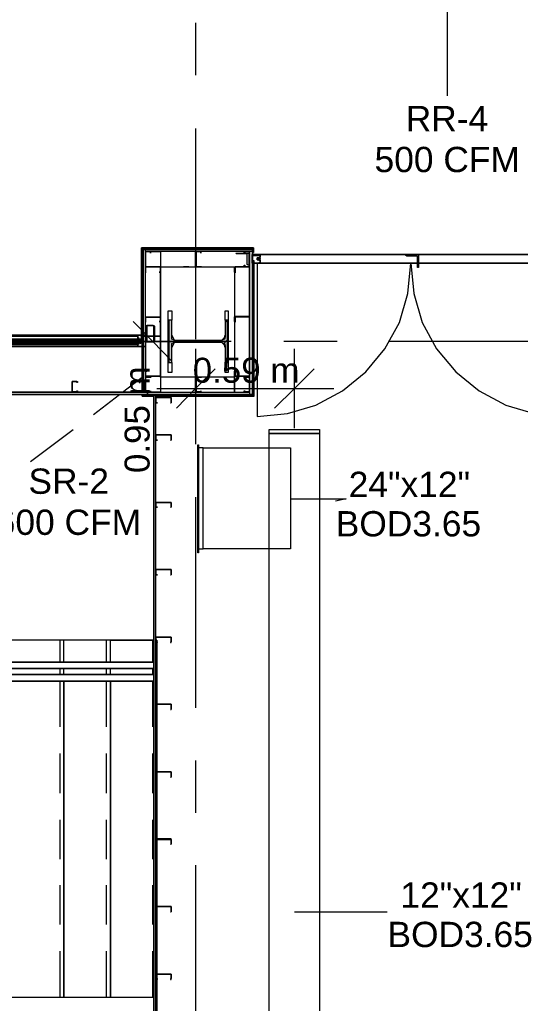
# Model space of a CAD drawing. Header units: metres. Extents: x 39 to 278, y -7 to 151.
# Drawn here: x 84.99 to 88.01, y 30.53 to 36.46 of the extents above; entities that cross this region are included whole.
import ezdxf

# ---------------------------------------------------------------- set-up
doc = ezdxf.new("R2010")
doc.units = ezdxf.units.M
doc.layers.add('HVAC - Ductos', color=5, linetype='Continuous', lineweight=50)
doc.layers.add('PDF_Geometry', color=7, linetype='Continuous', true_color=0xaaaaaa)
doc.layers.add('PDF_Solid Fills', color=7, linetype='Continuous', true_color=0xffffff)
doc.layers.add('PDF_Text', color=7, linetype='Continuous')
doc.styles.add('PDF Helvetica', font='')
doc.styles.get('PDF Helvetica').set_extended_font_data('Helvetica')

msp = doc.modelspace()

# ---------------------------------------------------------------- hatches: boundary and pattern name
at = {"layer": 'PDF_Solid Fills', "lineweight": 0, "transparency": 33554559}
msp.add_hatch(color=256, dxfattribs=at).paths.add_polyline_path([(85.8929, 34.3879), (85.9112, 34.3879), (85.9112, 34.5071), (85.9203, 34.5116), (86.2183, 34.5116), (86.2275, 34.5071), (86.2321, 34.5025), (86.2321, 34.3879), (86.2458, 34.3879), (86.2458, 34.6446), (86.2321, 34.6446), (86.2275, 34.5346), (86.2091, 34.5254), (85.9295, 34.5208), (85.9295, 34.5254), (85.9203, 34.53), (85.9112, 34.53), (85.9112, 34.6446), (85.8929, 34.6446)])
h = msp.add_hatch(color=256, dxfattribs=at)
h.paths.add_polyline_path([(86.3787, 34.6629), (86.3787, 34.6675), (86.3375, 34.6675)])
h.paths.add_polyline_path([(86.2916, 34.6629), (86.2871, 34.6629), (86.2871, 34.6354), (86.2871, 34.6354)])

# ---------------------------------------------------------------- linework, layer by layer
at = {"layer": 'HVAC - Ductos', "lineweight": 0}
for points in [[(87.5704, 36.5604), (87.5704, 35.9966)], [(85.6775, 34.6354), (85.7966, 34.5162), (85.9112, 34.3971)], [(85.5583, 34.5162), (85.7966, 34.5162), (86.0304, 34.5162)], [(86.0533, 34.4704), (86.0533, 34.2321), (86.0533, 33.9937)], [(86.6491, 33.9937), (86.6491, 34.2321), (86.6491, 34.4704)], [(86.1725, 34.3512), (86.0533, 34.2321), (85.9387, 34.1129)], [(86.7683, 34.3512), (86.6491, 34.2321), (86.53, 34.1129)], [(85.8195, 34.2321), (86.8875, 34.2321)], [(86.0716, 33.242), (86.0716, 33.265), (86.0991, 33.265), (86.0991, 33.8746), (86.0716, 33.8746), (86.0716, 33.8929), (86.0716, 33.242), (86.0671, 33.242), (86.0671, 33.8929), (86.0716, 33.8929)], [(86.0671, 33.8654), (86.0671, 33.2741)], [(86.6262, 33.5675), (86.9608, 33.5675), (86.8967, 33.5537)], [(86.6491, 31.0787), (87.2083, 31.0787)]]:
    msp.add_lwpolyline(points, dxfattribs=at)
for points in [[(86.8004, 33.9616), (86.4979, 33.9616), (86.4979, 33.9846), (86.8004, 33.9846)], [(86.4979, 27.1461), (86.4979, 33.9616), (86.8004, 33.9616), (86.8004, 27.1461)], [(86.0991, 33.8746), (86.6262, 33.8746), (86.6262, 33.265), (86.0991, 33.265)]]:
    msp.add_lwpolyline(points, close=True, dxfattribs=at)
at = {"layer": 'PDF_Geometry', "lineweight": 0}
for points in [[(86.0533, 36.4366), (86.0533, 36.1204)], [(86.0533, 35.7996), (86.0533, 34.53)], [(74.7644, 34.2092), (74.3427, 34.2092), (74.0677, 34.2092), (73.6644, 34.2092), (73.6644, 34.1954), (74.7828, 34.1954), (74.7828, 34.2092), (74.769, 34.2092), (85.7645, 34.2092), (74.769, 34.2092), (74.7828, 34.2092), (74.7828, 34.3008), (74.7828, 35.0525), (74.769, 35.0525), (74.7828, 35.0525), (74.7828, 35.0662), (73.6644, 35.0662)], [(85.7829, 35.0479), (85.7829, 35.0479)], [(86.0579, 35.0571), (86.0579, 35.0571)], [(86.0854, 35.0479), (86.0854, 35.0479)], [(86.3787, 35.0571), (86.3787, 35.0571)], [(86.3787, 35.0571), (86.3787, 35.0571)], [(86.3971, 35.0708), (86.3971, 35.0708)], [(86.3971, 34.1954), (86.3971, 35.0708), (86.3971, 34.1954)], [(88.2258, 35.0388), (86.4429, 35.0388), (88.2258, 35.0388)], [(86.4429, 34.9883), (87.3917, 34.9883), (86.4429, 34.9883), (86.4429, 35.0388)], [(86.4062, 34.1862), (86.4062, 34.9883), (86.4062, 35.002)], [(86.4062, 34.1862), (86.4062, 34.9883), (86.4062, 35.002)], [(86.4062, 34.1862), (86.4062, 34.9883), (86.4062, 35.002)], [(86.4062, 34.1862), (86.4062, 34.9883), (86.4062, 35.002)], [(86.4429, 35.0066), (86.4246, 35.0066), (86.4246, 35.0204), (86.4429, 35.0204)], [(86.4246, 34.9883), (86.4246, 34.0624), (86.6079, 34.0808), (86.7775, 34.1312), (86.9379, 34.2183), (87.08, 34.3329), (87.1945, 34.4704), (87.2817, 34.6308), (87.3321, 34.805), (87.3504, 34.9883), (87.3687, 34.805), (87.4191, 34.6308), (87.5062, 34.4704), (87.6208, 34.3329), (87.7629, 34.2183), (87.9233, 34.1312), (88.0929, 34.0808), (88.2763, 34.0624), (88.2763, 34.9883)], [(88.2258, 34.9883), (87.3962, 34.9883), (88.2258, 34.9883)], [(85.7554, 34.9333), (85.7554, 34.9333)], [(85.7829, 34.97), (85.7829, 34.97)], [(85.8333, 34.9333), (85.8333, 34.9333)], [(86.0121, 34.9654), (85.98, 34.9654)], [(86.0854, 34.9654), (86.0579, 34.9654)], [(86.0579, 34.9654), (86.0579, 34.9654)], [(86.0854, 34.97), (86.0854, 34.97)], [(86.2916, 34.9654), (86.2916, 34.9654)], [(86.2962, 34.9333), (86.2962, 34.9333)], [(86.3741, 34.9333), (86.3741, 34.9333)], [(86.3787, 34.9654), (86.3787, 34.9654)], [(86.3787, 34.9654), (86.3787, 34.9654)], [(86.3787, 34.9654), (86.3787, 34.9654)], [(86.3787, 34.9654), (86.3787, 34.9654)], [(85.9112, 34.3879), (85.9112, 34.3283), (85.8883, 34.3283), (85.8883, 34.6996), (85.9112, 34.6996), (85.9112, 34.6446)], [(86.2321, 34.6446), (86.2321, 34.6996), (86.2504, 34.6996), (86.2504, 34.3283), (86.2321, 34.3283), (86.2321, 34.3879)], [(85.7554, 34.6354), (85.7554, 34.6354)], [(85.8333, 34.6354), (85.8333, 34.6354)], [(85.8425, 34.6629), (85.8425, 34.6629)], [(85.8425, 34.6629), (85.8425, 34.6629)], [(86.2321, 34.6308), (86.2458, 34.6446)], [(86.2916, 34.6629), (86.2916, 34.6629)], [(86.2962, 34.6354), (86.2962, 34.6354)], [(86.3741, 34.6354), (86.3741, 34.6354)], [(86.3787, 34.6629), (86.3787, 34.6629)], [(74.8286, 34.5483), (76.0157, 34.5483), (77.2257, 34.5483), (78.4403, 34.5483), (79.6549, 34.5483), (80.8649, 34.5483), (82.0795, 34.5483), (83.2941, 34.5483), (84.5042, 34.5483), (85.705, 34.5483)], [(84.5042, 34.5529), (85.705, 34.5529)], [(85.705, 34.5529), (84.5042, 34.5529)], [(84.5042, 34.5254), (85.705, 34.5254)], [(84.5042, 34.5254), (85.705, 34.5254)], [(86.2687, 34.5162), (84.9991, 34.5162)], [(85.705, 34.5529), (85.705, 34.5529)], [(85.9112, 34.5529), (85.9158, 34.5392), (85.9249, 34.5254), (85.9433, 34.5208), (86.1999, 34.5208), (86.2137, 34.5254), (86.2275, 34.5392), (86.2321, 34.5529)], [(86.2321, 34.4796), (86.2275, 34.4933), (86.2137, 34.5071), (86.1999, 34.5116), (85.9433, 34.5116), (85.9249, 34.5071), (85.9158, 34.4933), (85.9112, 34.4796)], [(86.1129, 34.5116), (86.1221, 34.5208)], [(86.2229, 34.5025), (86.2458, 34.5254)], [(86.9058, 34.5162), (86.585, 34.5162)], [(88.4917, 34.5162), (87.2221, 34.5162)], [(74.8286, 34.5025), (76.0157, 34.5025), (77.2257, 34.5025), (78.4403, 34.5025), (79.6549, 34.5025), (80.8649, 34.5025), (82.0795, 34.5025), (83.2941, 34.5025), (84.5042, 34.5025), (85.705, 34.5025)], [(84.5042, 34.4842), (85.705, 34.4842)], [(85.705, 34.4842), (84.5042, 34.4842)], [(85.705, 34.4842), (85.705, 34.4842)], [(85.76, 34.3374), (85.76, 34.3374)], [(85.8379, 34.3374), (85.8379, 34.3374)], [(86.2962, 34.3374), (86.2962, 34.3374)], [(86.3741, 34.3374), (86.3741, 34.3374)], [(85.3108, 34.2733), (85.3108, 34.2733)], [(85.3108, 34.2733), (85.3108, 34.2733)], [(85.6133, 34.2092), (85.7325, 34.3008)], [(85.7829, 34.2962), (85.7829, 34.2962)], [(85.8425, 34.3054), (85.8425, 34.3054)], [(85.8425, 34.3054), (85.8425, 34.3054)], [(86.0579, 34.3008), (86.0579, 34.3008)], [(86.0854, 34.2962), (86.0854, 34.2962)], [(86.2916, 34.3054), (86.2916, 34.3054)], [(86.3787, 34.3054), (86.3787, 34.3054)], [(86.3787, 34.3054), (86.3787, 34.3054)], [(86.3787, 34.3008), (86.3787, 34.3008)], [(86.3787, 34.3008), (86.3787, 34.3008)], [(85.3108, 34.2137), (85.3108, 34.2137)], [(85.7829, 34.2183), (85.7829, 34.2183)], [(86.0533, 34.2137), (86.0533, 33.8974)], [(86.0579, 34.2137), (86.0579, 34.2137)], [(86.0854, 34.2183), (86.0854, 34.2183)], [(86.3787, 34.2137), (86.3787, 34.2137)], [(85.4391, 34.0762), (85.595, 34.1954)], [(85.7645, 34.1954), (86.3971, 34.1954), (85.7645, 34.1954)], [(85.8012, 25.6382), (85.8012, 34.1908)], [(85.8149, 34.1862), (86.4062, 34.1862)], [(85.8149, 34.1862), (86.4062, 34.1862)], [(86.4062, 34.1862), (86.4016, 34.1862), (86.3971, 34.1908), (86.3971, 34.1954)], [(86.3971, 34.1954), (86.3971, 34.1954)], [(86.4062, 34.1862), (86.4016, 34.1862), (86.3971, 34.1908), (86.3971, 34.1954)], [(85.0587, 33.792), (85.3154, 33.9846)], [(86.0533, 33.5767), (86.0533, 32.3071)], [(85.5399, 32.5821), (85.5399, 32.715), (85.8012, 32.715), (85.5399, 32.715), (85.2604, 32.715), (84.9808, 32.715), (84.7012, 32.715), (84.4216, 32.715), (84.142, 32.715), (83.8624, 32.715), (83.5828, 32.715), (83.3033, 32.715), (83.0237, 32.715), (82.7441, 32.715), (82.4691, 32.715), (82.1895, 32.715), (81.91, 32.715), (81.6304, 32.715), (78.2203, 32.715), (78.2203, 27.1141), (81.9649, 27.1141), (82.2445, 27.1141), (82.5241, 27.1141), (82.5241, 27.247)], [(85.5399, 32.715), (85.2604, 32.715), (84.9808, 32.715), (84.7012, 32.715), (84.4216, 32.715), (84.142, 32.715), (83.8624, 32.715), (83.5828, 32.715), (83.3033, 32.715), (83.0237, 32.715), (82.7441, 32.715), (82.4691, 32.715), (82.1895, 32.715), (81.91, 32.715), (81.6304, 32.715)], [(85.2375, 32.5821), (85.2375, 32.715)], [(85.2604, 32.5821), (85.2604, 32.715)], [(85.517, 32.5821), (85.517, 32.715)], [(85.7966, 32.5821), (85.7966, 32.715)], [(81.6304, 32.5821), (85.8012, 32.5821), (81.6212, 32.5821), (78.3532, 32.5821), (78.3532, 27.247), (81.6945, 27.247), (81.9787, 27.247), (82.0062, 27.247)], [(82.0062, 27.2883), (81.9787, 27.2883), (81.6945, 27.2883), (78.3898, 27.2883), (78.3898, 32.5454), (81.6212, 32.5454), (85.8012, 32.5454), (81.6304, 32.5454)], [(82.2537, 27.3249), (81.9787, 27.3249), (81.6945, 27.3249), (78.4266, 27.3249), (78.4266, 32.5087), (81.6212, 32.5087), (85.8012, 32.5087), (81.6304, 32.5087), (78.4266, 32.5087), (78.4266, 27.3249), (81.6854, 27.3249), (84.1054, 27.3249), (84.1054, 27.3157), (84.307, 27.3157), (84.11, 27.3157), (83.6928, 28.2095), (83.5096, 28.2553), (83.78, 28.3791), (83.592, 28.4249), (83.0833, 29.5157), (83.0833, 29.3829)], [(85.2375, 32.5087), (85.2375, 32.5454)], [(85.2604, 32.5133), (85.2604, 32.5087), (85.2604, 32.5454)], [(85.517, 32.5087), (85.517, 32.5454)], [(85.5399, 32.5133), (85.5399, 32.5087), (85.5399, 32.5454)], [(85.7966, 32.5087), (85.7966, 32.5454)], [(82.2537, 27.3615), (81.9787, 27.3615), (81.6945, 27.3615), (78.4678, 27.3615), (78.4678, 32.4675), (81.6212, 32.4675), (85.8012, 32.4675), (81.6304, 32.4675), (78.4678, 32.4675), (78.4678, 27.3615), (81.6854, 27.3615), (84.087, 27.3615), (83.6928, 28.2049), (83.5096, 28.2461), (83.78, 28.3745), (83.592, 28.4203), (83.1795, 29.3049)], [(85.2375, 32.1925), (85.2375, 32.4675)], [(85.2604, 30.5608), (85.2604, 32.4675)], [(85.517, 32.1925), (85.517, 32.4675)], [(85.5399, 30.5608), (85.5399, 32.4675)], [(85.7966, 32.1925), (85.7966, 32.4675)], [(85.2375, 31.7937), (85.2375, 32.0321)], [(85.517, 31.7937), (85.517, 32.0321)], [(85.7966, 31.7937), (85.7966, 32.0321)], [(86.0533, 31.9908), (86.0533, 31.6745)], [(85.2375, 31.3949), (85.2375, 31.6333)], [(85.517, 31.3949), (85.517, 31.6333)], [(85.7966, 31.3949), (85.7966, 31.6333)], [(86.0533, 31.3583), (86.0533, 30.0841)], [(85.2375, 31.0008), (85.2375, 31.2391)], [(85.517, 31.0008), (85.517, 31.2391)], [(85.7966, 31.0008), (85.7966, 31.2391)], [(85.2375, 30.5608), (85.2375, 30.8404)], [(85.517, 30.5608), (85.517, 30.8404)], [(85.7966, 30.5608), (85.7966, 30.8404)], [(85.8012, 30.5608), (81.6212, 30.5608)], [(85.8012, 30.5608), (81.6304, 30.5608)]]:
    msp.add_lwpolyline(points, dxfattribs=at)
for points in [[(86.4016, 35.0525), (86.3971, 35.0525), (86.3971, 35.0754), (85.7325, 35.0754), (85.7279, 35.08), (86.4016, 35.08), (85.7279, 35.08), (85.7325, 35.0754), (85.7325, 34.5529), (85.7279, 34.5529), (85.7279, 35.08), (85.7279, 34.5529), (85.7325, 34.5529), (85.7325, 35.0754), (85.7371, 35.0754), (85.7371, 34.5483), (85.7508, 34.5483), (85.7508, 35.0708), (86.3971, 35.0708), (86.3971, 35.0571), (85.7508, 35.0571), (85.7508, 35.0708), (85.7371, 35.0708), (85.7371, 34.5483), (85.7371, 34.2733), (85.7371, 34.2137), (85.7371, 34.2733), (85.7371, 34.5483), (85.7508, 34.5483), (85.7554, 34.5483), (85.7508, 34.5483), (85.7508, 35.0571), (85.8425, 35.0571), (85.8425, 34.9654), (86.2871, 34.9654), (86.2871, 34.3008), (86.2871, 34.2092), (86.2871, 34.3008), (85.8425, 34.3008), (85.8425, 34.2092), (85.7508, 34.2092), (85.7508, 34.5483), (85.7508, 34.2092), (86.3787, 34.2092), (86.3787, 34.1954), (85.7645, 34.1954), (86.3971, 34.1954), (86.3971, 34.1908), (86.4016, 34.1862), (86.4062, 34.1862), (85.8149, 34.1862), (86.4062, 34.1862), (86.4016, 34.1862), (86.3971, 34.1908), (86.3971, 34.1954), (86.3971, 34.9654), (86.3971, 35.0754), (85.7325, 35.0754), (85.7325, 34.5483), (85.7325, 34.2733), (85.7325, 34.2137), (85.7325, 34.2733), (85.7325, 34.5483), (85.7371, 34.5483), (85.7325, 34.5483), (85.7325, 35.0754), (85.8425, 35.0754), (86.3971, 35.0754), (86.3971, 35.0525), (86.4016, 35.0525), (86.4016, 35.08)], [(86.3971, 35.0708), (86.3971, 35.0754), (85.7371, 35.0754), (85.7371, 35.0708)], [(85.7554, 34.9654), (85.7508, 34.9654), (85.7508, 35.0571), (85.7554, 35.0571), (85.7829, 35.0571), (85.7829, 35.0479), (85.7829, 35.0571), (85.7554, 35.0571), (85.7508, 35.0571), (85.7508, 34.9654), (85.7554, 34.9654), (85.7829, 34.9654)], [(86.3787, 34.9654), (86.3787, 35.0571), (85.8425, 35.0571), (85.8425, 34.9654), (85.8425, 34.5483), (85.8425, 34.3008), (85.8425, 34.5483), (85.8058, 34.5483), (85.8425, 34.5483), (85.8425, 34.9654), (86.2871, 34.9654), (86.2871, 34.3008), (85.8425, 34.3008), (85.8425, 34.2092), (86.2871, 34.2092), (86.3787, 34.2092)], [(86.0579, 34.9654), (86.0533, 34.9654), (86.0533, 35.0571), (86.0579, 35.0571), (86.0854, 35.0571), (86.0854, 35.0479), (86.0854, 35.0571), (86.0579, 35.0571), (86.0579, 34.9654), (86.0854, 34.9654)], [(86.3741, 34.9746), (86.3695, 34.9746), (86.3649, 34.9792), (86.3649, 35.0433), (86.3054, 35.0433), (86.3008, 35.0433), (86.2962, 35.0479), (86.3741, 35.0479)], [(86.3787, 35.0571), (86.3787, 34.9654), (86.3466, 34.9654), (86.3466, 34.9746), (86.3512, 34.9746), (86.3512, 34.9654), (86.3787, 34.9654), (86.3787, 35.0571), (86.3512, 35.0571), (86.3512, 35.0525), (86.3466, 35.0525), (86.3466, 35.0571)], [(86.3787, 34.1954), (86.3971, 34.1954), (86.3971, 35.0571), (86.3787, 35.0571)], [(86.4429, 35.0388), (86.3925, 35.0388), (86.3925, 35.0112), (86.3971, 35.0112), (86.3971, 35.0342), (86.4016, 35.0342), (86.4383, 35.0342), (86.4429, 35.0342), (86.4383, 35.0342), (86.4429, 35.0342), (86.4429, 35.025), (86.4383, 35.025), (86.4383, 35.0204), (86.4246, 35.0204), (86.4246, 35.0158), (86.4246, 35.0066), (86.4383, 35.0066), (86.4383, 35.002), (86.4429, 35.002), (86.4429, 34.9975), (86.4429, 34.9929), (86.4429, 34.9883), (86.4383, 34.9883), (86.4383, 34.9929), (86.4429, 34.9929), (86.4383, 34.9929), (86.4383, 34.9883), (86.3971, 34.9883), (86.3971, 34.9929), (86.3971, 35.0112), (86.3925, 35.0112), (86.3925, 34.9883), (86.4429, 34.9883), (86.4429, 35.0066), (86.4429, 35.002), (86.4383, 35.002), (86.4383, 35.0066), (86.4292, 35.0066), (86.4246, 35.0066), (86.4246, 35.0158), (86.4292, 35.0158), (86.4383, 35.0158), (86.4383, 35.0204), (86.4429, 35.0204), (86.4429, 35.0158)], [(87.3962, 34.9608), (87.3917, 34.9608), (87.3917, 34.9654), (87.3917, 35.0296), (87.3275, 35.0296), (87.3229, 35.0342), (87.3183, 35.0388), (87.3962, 35.0388)], [(86.4016, 35.002), (86.4062, 35.002), (86.4016, 35.002), (86.3971, 35.002), (86.3971, 34.9883), (86.3971, 34.1908), (85.8149, 34.1908), (86.3971, 34.1908), (86.3971, 34.9883), (86.3971, 35.002), (86.3971, 34.9883), (86.3971, 34.1954), (86.3971, 34.9883), (86.3971, 35.002), (86.4016, 35.002), (86.4062, 35.002)], [(86.3971, 35.002), (86.3971, 34.9883), (86.3971, 34.1954), (86.3971, 34.9883)], [(86.3971, 35.002), (86.3971, 34.9883), (86.3971, 34.1954), (86.3971, 34.9883)], [(85.7508, 34.9608), (85.7508, 34.9654), (85.7554, 34.9654), (85.8425, 34.9654), (85.8425, 34.9608), (85.8425, 34.9333), (85.8333, 34.9333), (85.8425, 34.9333), (85.8425, 34.9608), (85.8425, 34.9654), (85.7554, 34.9654), (85.7508, 34.9654), (85.7508, 34.9608), (85.7508, 34.9333)], [(85.7554, 34.9333), (85.7508, 34.9333)], [(85.7829, 34.97), (85.7829, 34.9654)], [(86.0854, 34.97), (86.0854, 34.9654)], [(86.2871, 34.9654), (86.2916, 34.9654), (86.3787, 34.9654), (86.3787, 34.9333), (86.3741, 34.9333), (86.3787, 34.9333), (86.3787, 34.9654), (86.2916, 34.9654), (86.2916, 34.9333), (86.2962, 34.9333), (86.2871, 34.9333)], [(85.7508, 34.6629), (85.7554, 34.6629), (85.8425, 34.6629), (85.8425, 34.6354), (85.8333, 34.6354), (85.8425, 34.6354), (85.8425, 34.6629), (85.7554, 34.6629), (85.7508, 34.6629), (85.7508, 34.6354)], [(85.7554, 34.6354), (85.7508, 34.6354)], [(86.2321, 34.3879), (86.2458, 34.3879), (86.2458, 34.6446), (86.2321, 34.6446), (86.2321, 34.5437), (86.2275, 34.53), (86.2183, 34.5254), (86.2091, 34.5208), (85.9295, 34.5208), (85.9203, 34.5254), (85.9112, 34.53), (85.9112, 34.5437), (85.9112, 34.6446), (85.8929, 34.6446), (85.8929, 34.3879), (85.9112, 34.3879), (85.9112, 34.4887), (85.9112, 34.5025), (85.9203, 34.5071), (85.9295, 34.5116), (86.2091, 34.5116), (86.2183, 34.5071), (86.2275, 34.5025), (86.2321, 34.4887)], [(86.2871, 34.6629), (86.2916, 34.6675), (86.3787, 34.6675), (86.3787, 34.6629), (86.3787, 34.6354), (86.3741, 34.6354), (86.3787, 34.6354), (86.3787, 34.6629), (86.2916, 34.6629), (86.2916, 34.6354), (86.2962, 34.6354), (86.2871, 34.6354)], [(85.76, 34.5116), (85.7554, 34.5162), (85.7554, 34.5208), (85.7554, 34.6079), (85.7554, 34.6124), (85.76, 34.6124), (85.7966, 34.6124), (85.8012, 34.6124), (85.8058, 34.6079), (85.8058, 34.5208), (85.8012, 34.5162), (85.7966, 34.5116)], [(85.8012, 34.5208), (85.8012, 34.6079), (85.7966, 34.6124), (85.76, 34.6124), (85.76, 34.6079), (85.76, 34.5208), (85.76, 34.5162), (85.7966, 34.5162), (85.8012, 34.5162)], [(85.705, 34.5529), (84.5042, 34.5529)], [(85.705, 34.5529), (84.5042, 34.5529)], [(85.705, 34.53), (84.5042, 34.53), (85.705, 34.53), (84.5042, 34.53), (85.705, 34.53), (85.705, 34.5392), (85.705, 34.53), (85.705, 34.5254), (85.7233, 34.5254), (85.7233, 34.5116), (85.705, 34.5116), (85.705, 34.5071), (85.705, 34.5025), (85.705, 34.5071), (85.705, 34.5116), (85.705, 34.5162), (85.705, 34.5208), (85.705, 34.5254), (85.705, 34.53), (85.705, 34.5392)], [(85.705, 34.5254), (84.5042, 34.5254)], [(85.705, 34.5254), (84.5042, 34.5254)], [(85.705, 34.5208), (84.5042, 34.5208)], [(85.705, 34.5208), (84.5042, 34.5208)], [(85.705, 34.5162), (84.5042, 34.5162)], [(85.705, 34.5116), (84.5042, 34.5116)], [(85.705, 34.5116), (84.5042, 34.5116)], [(85.705, 34.4979), (85.705, 34.5071), (84.5042, 34.5071), (85.705, 34.5071), (85.705, 34.4979), (84.5042, 34.4979)], [(85.7233, 34.5529), (85.705, 34.5529), (85.705, 34.5392), (85.7096, 34.5392), (85.7096, 34.53), (85.705, 34.53), (85.7096, 34.53), (85.7233, 34.53), (85.7233, 34.5162), (85.7233, 34.5071), (85.7096, 34.5071), (85.705, 34.5071), (85.705, 34.5025), (85.705, 34.5071), (85.7096, 34.5071), (85.7096, 34.4979), (85.705, 34.4979), (85.705, 34.4842), (85.7508, 34.4842), (85.7462, 34.4842), (85.7096, 34.4842), (85.705, 34.4842), (85.705, 34.4979), (85.7096, 34.4979), (85.7096, 34.5071), (85.7233, 34.5025), (85.7233, 34.5071), (85.7279, 34.5071), (85.7279, 34.5116), (85.7233, 34.5116), (85.7279, 34.5116), (85.7279, 34.5162), (85.7233, 34.5162), (85.7233, 34.5208), (85.7279, 34.5208), (85.7233, 34.5208), (85.7233, 34.5254), (85.7279, 34.5254), (85.7233, 34.5254), (85.7279, 34.5254), (85.7279, 34.53), (85.7233, 34.53), (85.7096, 34.53), (85.7096, 34.5392), (85.705, 34.5392), (85.705, 34.5483), (85.705, 34.5529), (85.7096, 34.5529), (85.7233, 34.5529), (85.7233, 34.5483), (85.7279, 34.5483), (85.7279, 34.53), (85.7279, 34.5529), (85.7462, 34.5529), (85.7462, 34.5483), (85.7462, 34.5529), (85.7508, 34.5529)], [(85.8012, 34.5483), (85.76, 34.5483)], [(85.705, 34.4842), (84.5042, 34.4842)], [(85.705, 34.4842), (84.5042, 34.4842)], [(85.8425, 34.3054), (85.7554, 34.3054), (85.7508, 34.3054), (85.7508, 34.3374), (85.76, 34.3374), (85.7508, 34.3374), (85.7508, 34.3054), (85.7554, 34.3054), (85.8425, 34.3054), (85.8425, 34.3374)], [(85.8379, 34.3374), (85.8425, 34.3374)], [(86.3787, 34.3054), (86.2916, 34.3054), (86.2871, 34.3054), (86.2871, 34.3374), (86.2962, 34.3374), (86.2916, 34.3374), (86.2916, 34.3054), (86.3787, 34.3054), (86.3787, 34.3374)], [(86.3741, 34.3374), (86.3787, 34.3374)], [(85.3108, 34.2092), (85.3108, 34.2137), (85.3108, 34.2733), (85.3429, 34.2733), (85.3429, 34.2687), (85.3383, 34.2687), (85.3383, 34.2733), (85.3108, 34.2733), (85.3108, 34.2137), (85.3383, 34.2137), (85.3383, 34.2183), (85.3429, 34.2183), (85.3429, 34.2092)], [(85.7141, 34.2092), (85.7462, 34.2092), (85.7462, 34.2137), (85.7462, 34.2733), (85.7141, 34.2733), (85.7141, 34.2687), (85.7187, 34.2687), (85.7187, 34.2733), (85.7462, 34.2733), (85.7462, 34.2137), (85.7187, 34.2137), (85.7187, 34.2183), (85.7141, 34.2183)], [(85.7554, 34.2092), (85.7508, 34.2137), (85.7508, 34.3008), (85.7554, 34.3008), (85.7829, 34.3008), (85.7829, 34.2962), (85.7829, 34.3008), (85.7554, 34.3008), (85.7508, 34.3008), (85.7508, 34.2137), (85.7554, 34.2137), (85.7829, 34.2137), (85.7829, 34.2183), (85.7829, 34.2092)], [(86.0579, 34.2092), (86.0533, 34.2137), (86.0533, 34.3008), (86.0579, 34.3008), (86.0854, 34.3008), (86.0854, 34.2962), (86.0854, 34.3008), (86.0579, 34.3008), (86.0579, 34.2137), (86.0854, 34.2137), (86.0854, 34.2183), (86.0854, 34.2092)], [(86.3787, 34.3008), (86.3787, 34.2137), (86.3787, 34.2092), (86.3466, 34.2092), (86.3466, 34.2183), (86.3512, 34.2183), (86.3512, 34.2137), (86.3787, 34.2137), (86.3787, 34.3008), (86.3512, 34.3008), (86.3512, 34.2962), (86.3466, 34.2962), (86.3466, 34.3008)], [(74.7278, 34.1954), (74.7278, 34.2092), (74.7644, 34.2092), (74.7278, 34.2092), (74.7278, 34.1954), (85.7645, 34.1954), (85.7645, 34.2092), (74.769, 34.2092), (85.7645, 34.2092), (85.7645, 34.1954)], [(85.8425, 34.1954), (86.2871, 34.1954), (86.3971, 34.1954), (85.7325, 34.1954), (85.7325, 34.1908), (85.7325, 34.1862), (85.7325, 34.1908), (85.8012, 34.1908), (85.7325, 34.1908), (85.7325, 34.1862), (85.7325, 34.1908), (85.7325, 34.1954), (86.3971, 34.1954), (85.7325, 34.1954), (86.3971, 34.1954), (85.7645, 34.1954)], [(85.8012, 34.1862), (85.7325, 34.1862)], [(85.8012, 34.1862), (85.7325, 34.1862)], [(85.8012, 34.1908), (85.8012, 25.6382), (85.8149, 25.6382), (85.8149, 34.1908)], [(85.9066, 34.145), (85.9066, 34.177), (85.8149, 34.177), (85.8149, 34.145), (85.8241, 34.145), (85.8149, 34.145), (85.8149, 34.177), (85.9066, 34.177), (85.9066, 34.145), (85.9021, 34.145)], [(85.9066, 33.9204), (85.9066, 33.9525), (85.8149, 33.9525), (85.8149, 33.9204), (85.8241, 33.9204), (85.8149, 33.9204), (85.8149, 33.9525), (85.9066, 33.9525), (85.9066, 33.9204), (85.9021, 33.9204)], [(85.9066, 33.517), (85.9066, 33.5446), (85.8149, 33.5446), (85.8149, 33.517), (85.8241, 33.517), (85.8149, 33.517), (85.8149, 33.5446), (85.9066, 33.5446), (85.9066, 33.517), (85.9021, 33.517)], [(85.9066, 33.1091), (85.9066, 33.1366), (85.9066, 33.1412), (85.8149, 33.1412), (85.8149, 33.1366), (85.8149, 33.1091), (85.8241, 33.1091), (85.8149, 33.1091), (85.8149, 33.1366), (85.8149, 33.1412), (85.9066, 33.1412), (85.9066, 33.1366), (85.9066, 33.1091), (85.9021, 33.1091)], [(85.9066, 32.7012), (85.9066, 32.7333), (85.8149, 32.7333), (85.8149, 32.7012), (85.8241, 32.7012), (85.8241, 32.7058), (85.8149, 32.7058), (85.8149, 32.7333), (85.9066, 32.7333), (85.9066, 32.7058), (85.9021, 32.7058), (85.9021, 32.7012)], [(85.8149, 32.715), (85.8195, 32.715), (85.8195, 32.33), (85.8195, 31.9221), (85.8195, 31.5187), (85.8195, 31.9221), (85.8195, 32.33), (85.8195, 32.5041), (85.8195, 32.33), (85.8195, 31.9221), (85.8195, 31.5187), (85.8195, 31.9221), (85.8195, 32.33), (85.8195, 32.5133), (85.8195, 32.33), (85.8195, 31.9221), (85.8195, 31.5187), (85.8195, 31.9221), (85.8195, 32.33), (85.8195, 32.715)], [(85.8149, 32.5821), (85.8195, 32.5821), (85.8195, 32.5454), (85.8149, 32.5454), (85.8195, 32.5454), (85.8195, 32.5821)], [(85.8195, 32.5821), (85.8195, 32.5775), (85.8195, 32.5729), (85.8195, 32.5683), (85.8195, 32.5637), (85.8195, 32.5591), (85.8195, 32.5545), (85.8195, 32.55), (85.8195, 32.5545), (85.8195, 32.5591), (85.8195, 32.5637), (85.8195, 32.5683), (85.8195, 32.5729), (85.8195, 32.5775)], [(85.8195, 32.5821), (85.8195, 32.5775), (85.8195, 32.5729), (85.8195, 32.5683), (85.8195, 32.5637), (85.8195, 32.5591), (85.8195, 32.5545), (85.8195, 32.55), (85.8195, 32.5545), (85.8195, 32.5591), (85.8195, 32.5637), (85.8195, 32.5683), (85.8195, 32.5729), (85.8195, 32.5775)], [(85.8149, 32.5087), (85.8195, 32.5087), (85.8195, 32.4675), (85.8149, 32.4675), (85.8195, 32.4675), (85.8195, 32.5087)], [(85.8195, 32.5041), (85.8195, 32.4995), (85.8195, 32.495), (85.8195, 32.4904), (85.8195, 32.4858), (85.8195, 32.4812), (85.8195, 32.4767), (85.8195, 32.4721), (85.8195, 32.4767), (85.8195, 32.4812), (85.8195, 32.4858), (85.8195, 32.4904), (85.8195, 32.495), (85.8195, 32.4995)], [(85.8195, 32.5041), (85.8195, 32.4995), (85.8195, 32.495), (85.8195, 32.4904), (85.8195, 32.4858), (85.8195, 32.4812), (85.8195, 32.4767), (85.8195, 32.4721), (85.8195, 32.4767), (85.8195, 32.4812), (85.8195, 32.4858), (85.8195, 32.4904), (85.8195, 32.495), (85.8195, 32.4995)], [(85.2604, 32.4675), (85.2604, 30.5608)], [(85.5399, 32.4675), (85.5399, 30.5608)], [(85.9066, 32.2979), (85.9066, 32.3254), (85.9066, 32.33), (85.8149, 32.33), (85.8149, 32.3254), (85.8149, 32.2979), (85.8241, 32.2979), (85.8149, 32.2979), (85.8149, 32.3254), (85.8149, 32.33), (85.9066, 32.33), (85.9066, 32.3254), (85.9066, 32.2979), (85.9021, 32.2979)], [(85.9066, 31.89), (85.9066, 31.9221), (85.8149, 31.9221), (85.8149, 31.89), (85.8241, 31.89), (85.8149, 31.89), (85.8149, 31.9221), (85.9066, 31.9221), (85.9066, 31.89), (85.9021, 31.89)], [(85.9066, 31.4866), (85.9066, 31.5141), (85.9066, 31.5187), (85.8149, 31.5187), (85.8149, 31.5141), (85.8149, 31.4866), (85.8241, 31.4866), (85.8149, 31.4866), (85.8149, 31.5141), (85.9066, 31.5141), (85.9066, 31.4866), (85.9021, 31.4866)], [(85.8149, 30.3178), (85.8195, 30.3178), (85.8195, 30.7029), (85.8195, 31.1108), (85.8195, 31.5141), (85.8195, 31.1108), (85.8195, 30.7029), (85.8195, 30.5195), (85.8195, 30.7029), (85.8195, 31.1108), (85.8195, 31.5141), (85.8195, 31.1108), (85.8195, 30.7029), (85.8195, 30.5287), (85.8195, 30.7029), (85.8195, 31.1108), (85.8195, 31.5141), (85.8195, 31.1108), (85.8195, 30.7029), (85.8195, 30.3178)], [(85.9066, 31.0787), (85.9066, 31.1108), (85.8149, 31.1108), (85.8149, 31.0787), (85.8241, 31.0787), (85.8149, 31.0787), (85.8149, 31.1108), (85.9066, 31.1108), (85.9066, 31.0787), (85.9021, 31.0787)], [(85.9066, 30.6708), (85.9066, 30.7029), (85.8149, 30.7029), (85.8149, 30.6708), (85.8241, 30.6708), (85.8241, 30.6753), (85.8149, 30.6753), (85.8149, 30.7029), (85.9066, 30.7029), (85.9066, 30.6753), (85.9021, 30.6753), (85.9021, 30.6708)], [(85.8149, 30.5608), (85.8195, 30.5608), (85.8195, 30.5241), (85.8149, 30.5241), (85.8195, 30.5241), (85.8195, 30.5608)], [(85.8195, 30.5608), (85.8195, 30.5562), (85.8195, 30.5516), (85.8195, 30.5471), (85.8195, 30.5425), (85.8195, 30.5379), (85.8195, 30.5333), (85.8195, 30.5287), (85.8195, 30.5333), (85.8195, 30.5379), (85.8195, 30.5425), (85.8195, 30.5471), (85.8195, 30.5516), (85.8195, 30.5562)], [(85.8195, 30.5608), (85.8195, 30.5562), (85.8195, 30.5516), (85.8195, 30.5471), (85.8195, 30.5425), (85.8195, 30.5379), (85.8195, 30.5333), (85.8195, 30.5287), (85.8195, 30.5333), (85.8195, 30.5379), (85.8195, 30.5425), (85.8195, 30.5471), (85.8195, 30.5516), (85.8195, 30.5562)]]:
    msp.add_lwpolyline(points, close=True, dxfattribs=at)
at = {"layer": 'PDF_Geometry', "color": 254, "lineweight": 0, "true_color": 0xd2d2d2}
for points in [[(85.7737, 35.0571), (85.7737, 35.0571)], [(85.7508, 35.0342), (85.7508, 35.0342)], [(86.0625, 34.9654), (86.0625, 34.9654)], [(85.7508, 34.6537), (85.7508, 34.6537)], [(85.76, 34.6629), (85.7645, 34.6629)], [(86.3787, 34.6583), (86.3787, 34.6583)], [(86.3787, 34.2779), (86.3787, 34.2779)], [(85.3108, 34.2137), (85.3108, 34.2137)], [(85.8975, 34.177), (85.9021, 34.177)], [(85.87, 33.1412), (85.87, 33.1412)], [(85.8425, 32.7333), (85.8425, 32.7333)], [(85.8149, 32.7058), (85.8149, 32.7058)], [(85.8195, 31.0787), (85.8195, 31.0787)], [(85.8516, 31.1108), (85.8516, 31.1108)], [(85.8149, 30.6937), (85.8149, 30.6937)], [(85.8241, 30.7029), (85.8241, 30.7029)]]:
    msp.add_lwpolyline(points, dxfattribs=at)

# ---------------------------------------------------------------- texts
at = {"layer": 'PDF_Text', "lineweight": 0, "attachment_point": 4, "style": 'PDF Helvetica'}
for s, insert, char_height in [('RR-4', (87.3199, 35.8588), 0.15247), ('500 CFM', (87.132, 35.6112), 0.15247), ('0.59 m', (86.0365, 34.3409), 0.15059), ('SR-2', (85.0465, 33.6724), 0.15247), ('24"x12"', (86.9762, 33.6541), 0.15247), ('600 CFM', (84.8494, 33.4249), 0.15247), ('BOD3.65', (86.8982, 33.4157), 0.15247), ('12"x12"', (87.2878, 31.179), 0.15247), ('BOD3.65', (87.2099, 30.9406), 0.15247)]:
    msp.add_mtext(s, dxfattribs=dict(at, insert=insert, char_height=char_height))
at = {"layer": 'PDF_Text', "lineweight": 0, "insert": (85.7022, 33.7224), "char_height": 0.15059, "attachment_point": 4, "rotation": 90, "style": 'PDF Helvetica'}
msp.add_mtext('0.95 m', dxfattribs=at)

doc.saveas('drawing.dxf')
